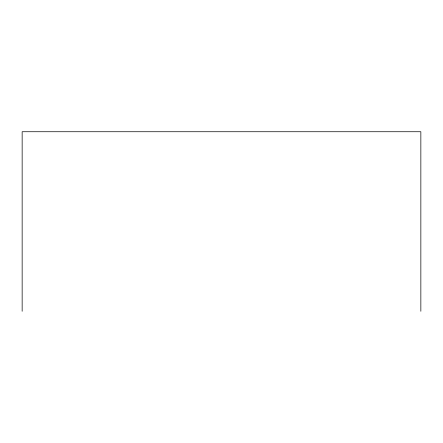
<?xml version="1.0" encoding="UTF-8"?>
<svg xmlns="http://www.w3.org/2000/svg" width="443" height="443" viewBox="0 0 443 443"><rect width="100%" height="100%" fill="white"/><g stroke="black" fill="none" stroke-linecap="round" stroke-linejoin="round"><path stroke-width="0.66" d="M420.85 311.268L420.85 131.732L22.15 131.732L22.15 311.268"/></g></svg>
